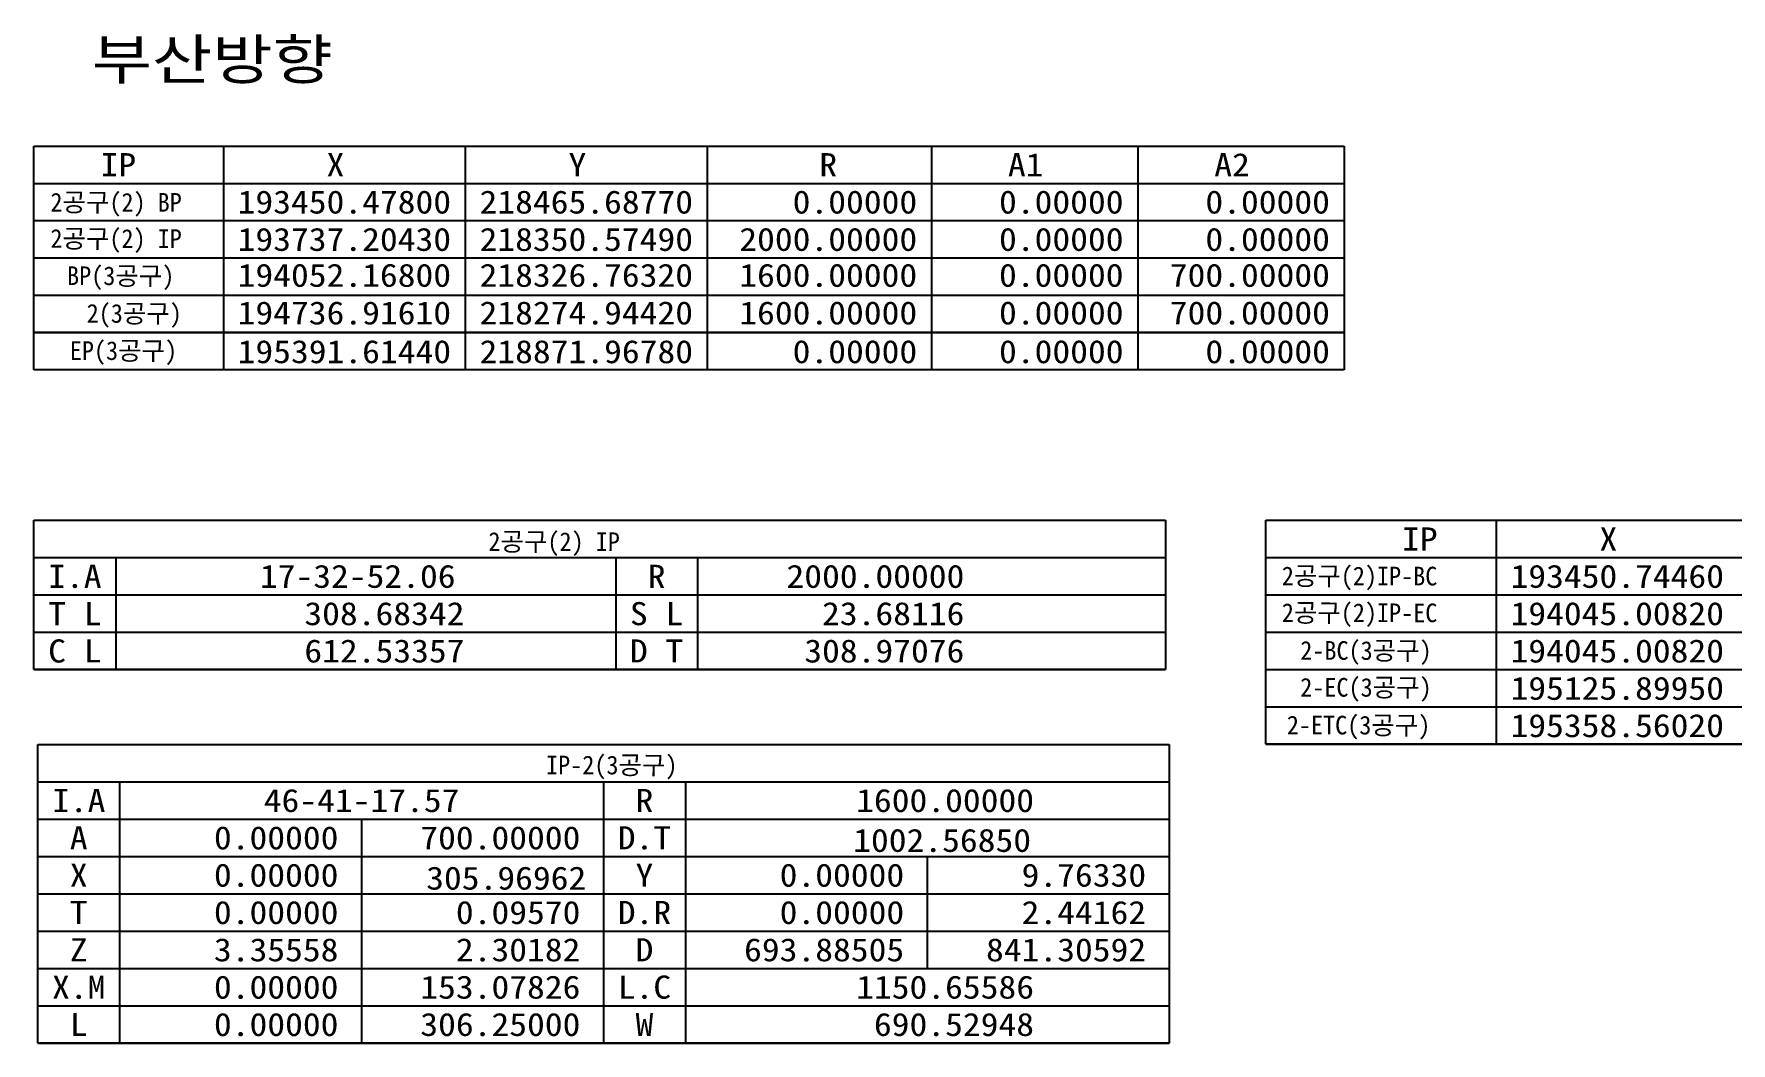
# Model space of a CAD drawing. Header units: feet. Extents: x 224529 to 228734, y 195072 to 198042.
# Drawn here: x 227037 to 227991, y 195793 to 196361 of the extents above; entities that cross this region are included whole.
import ezdxf
from ezdxf.enums import TextEntityAlignment as Align

# ---------------------------------------------------------------- set-up
doc = ezdxf.new("R2010")
doc.units = ezdxf.units.FT
doc.header["$LTSCALE"] = 10
doc.header["$MEASUREMENT"] = 0
for name, color, linetype in [('CA-TABL-LIN1', 4, 'CONTINUOUS'), ('CA-TABL-LIN2', 1, 'CONTINUOUS'), ('CA-TABL-TEX2', 3, 'CONTINUOUS'), ('CZ-TEX1', 6, 'CONTINUOUS')]:
    doc.layers.add(name, color=color, linetype=linetype)
doc.styles.add('GHG1', font='DotumChe.ttf')
doc.styles.add('GHS', font='DotumChe.ttf')
doc.styles.add('RP2', font='DotumChe.ttf')

msp = doc.modelspace()

# ---------------------------------------------------------------- linework, layer by layer
at = {"layer": 'CA-TABL-LIN1', "linetype": 'Continuous'}
for p, q in [((227036.95, 196171.85), (227036.95, 196297.85)), ((227036.95, 196297.85), (227773.43, 196297.85)), ((227773.43, 196297.85), (227773.43, 196171.85)), ((227773.43, 196171.85), (227036.95, 196171.85)), ((227036.95, 196003.28), (227036.95, 196087.28)), ((227036.95, 196087.28), (227672.95, 196087.28)), ((227672.95, 196087.28), (227672.95, 196003.28)), ((227729.35, 195961.28), (227729.35, 196087.28)), ((227729.35, 196087.28), (228130.95, 196087.28)), ((227036.95, 196003.28), (227672.95, 196003.28)), ((227672.95, 196003.28), (227036.95, 196003.28)), ((227039.12, 195793.16), (227039.12, 195961.16)), ((227039.12, 195961.16), (227675.12, 195961.16)), ((227675.12, 195961.16), (227675.12, 195793.16)), ((227729.35, 195961.28), (228130.95, 195961.28)), ((228130.95, 195961.28), (227729.35, 195961.28)), ((227675.12, 195793.16), (227039.12, 195793.16)), ((227039.12, 195793.16), (227675.12, 195793.16))]:
    msp.add_line(p, q, dxfattribs=at)
at = {"layer": 'CA-TABL-LIN2', "linetype": 'Continuous'}
for p, q in [((227143.43, 196297.85), (227143.43, 196171.85)), ((227279.43, 196297.85), (227279.43, 196171.85)), ((227415.43, 196297.85), (227415.43, 196171.85)), ((227541.43, 196297.85), (227541.43, 196171.85)), ((227657.43, 196297.85), (227657.43, 196171.85)), ((227036.95, 196276.85), (227773.43, 196276.85)), ((227036.95, 196255.85), (227773.43, 196255.85)), ((227036.95, 196234.85), (227773.43, 196234.85)), ((227036.95, 196213.85), (227773.43, 196213.85)), ((227036.95, 196192.85), (227773.43, 196192.85)), ((227773.43, 196192.85), (227036.95, 196192.85)), ((227858.95, 196087.28), (227858.95, 195961.28)), ((227036.95, 196066.28), (227672.95, 196066.28)), ((227082.95, 196066.28), (227082.95, 196003.28)), ((227363.95, 196066.28), (227363.95, 196003.28)), ((227409.95, 196066.28), (227409.95, 196003.28)), ((227729.35, 196066.28), (228130.95, 196066.28)), ((227036.95, 196045.28), (227672.95, 196045.28)), ((227729.35, 196045.28), (228130.95, 196045.28)), ((227036.95, 196024.28), (227672.95, 196024.28)), ((227729.35, 196024.28), (228130.95, 196024.28)), ((227729.35, 196003.28), (228130.95, 196003.28)), ((227729.35, 195982.28), (228130.95, 195982.28)), ((227039.12, 195940.16), (227675.12, 195940.16)), ((227085.12, 195940.16), (227085.12, 195793.16)), ((227357.12, 195940.16), (227357.12, 195793.16)), ((227403.12, 195940.16), (227403.12, 195793.16)), ((227039.12, 195919.16), (227675.12, 195919.16)), ((227221.12, 195919.16), (227221.12, 195793.16)), ((227039.12, 195898.16), (227675.12, 195898.16)), ((227539.12, 195898.16), (227539.12, 195835.16)), ((227039.12, 195877.16), (227675.12, 195877.16)), ((227039.12, 195856.16), (227675.12, 195856.16)), ((227039.12, 195835.16), (227675.12, 195835.16)), ((227039.12, 195814.16), (227675.12, 195814.16))]:
    msp.add_line(p, q, dxfattribs=at)

# ---------------------------------------------------------------- texts
at = {"layer": 'CA-TABL-TEX2', "style": 'RP2', "width": 1.128305}
for s, p, p2 in [('IP', (227074.38, 196280.85), (227094.38, 196280.85)), ('X', (227201.43, 196280.85), (227211.43, 196280.85)), ('Y', (227337.43, 196280.85), (227347.43, 196280.85)), ('R', (227478.43, 196280.85), (227488.43, 196280.85)), ('A1', (227584.43, 196280.85), (227604.43, 196280.85)), ('A2', (227700.43, 196280.85), (227720.43, 196280.85)), ('193450.47800', (227151.43, 196259.85), (227271.43, 196259.85)), ('218465.68770', (227287.43, 196259.85), (227407.43, 196259.85)), ('    0.00000', (227423.43, 196259.85), (227533.43, 196259.85)), ('   0.00000', (227549.43, 196259.85), (227649.43, 196259.85)), ('   0.00000', (227665.43, 196259.85), (227765.43, 196259.85)), ('193737.20430', (227151.43, 196238.85), (227271.43, 196238.85)), ('218350.57490', (227287.43, 196238.85), (227407.43, 196238.85)), (' 2000.00000', (227423.43, 196238.85), (227533.43, 196238.85)), ('   0.00000', (227549.43, 196238.85), (227649.43, 196238.85)), ('   0.00000', (227665.43, 196238.85), (227765.43, 196238.85)), ('194052.16800', (227151.43, 196218.64), (227271.43, 196218.64)), ('218326.76320', (227287.43, 196218.64), (227407.43, 196218.64)), (' 1600.00000', (227423.43, 196218.64), (227533.43, 196218.64)), ('   0.00000', (227549.43, 196218.64), (227649.43, 196218.64)), (' 700.00000', (227665.43, 196218.64), (227765.43, 196218.64)), ('194736.91610', (227151.43, 196197.46), (227271.43, 196197.46)), ('218274.94420', (227287.43, 196197.46), (227407.43, 196197.46)), (' 1600.00000', (227423.43, 196197.46), (227533.43, 196197.46)), ('   0.00000', (227549.43, 196197.46), (227649.43, 196197.46)), (' 700.00000', (227665.43, 196197.46), (227765.43, 196197.46)), ('195391.61440', (227151.43, 196175.67), (227271.43, 196175.67)), ('218871.96780', (227287.43, 196175.67), (227407.43, 196175.67)), ('    0.00000', (227423.43, 196175.67), (227533.43, 196175.67)), ('   0.00000', (227549.43, 196175.67), (227649.43, 196175.67)), ('   0.00000', (227665.43, 196175.67), (227765.43, 196175.67)), ('IP', (227805.95, 196070.28), (227825.95, 196070.28)), ('X', (227916.95, 196070.28), (227926.95, 196070.28)), ('I.A', (227044.95, 196049.28), (227074.95, 196049.28)), ('17-32-52.06', (227163.95, 196049.28), (227273.95, 196049.28)), ('17-32-52.06', (227163.95, 196049.28), (227273.95, 196049.28)), ('  2000.00000', (227439.95, 196049.28), (227559.95, 196049.28)), ('193450.74460', (227866.95, 196049.28), (227986.95, 196049.28)), ('T L', (227044.95, 196028.28), (227074.95, 196028.28)), ('   308.68342', (227158.95, 196028.28), (227278.95, 196028.28)), ('S L', (227371.95, 196028.28), (227401.95, 196028.28)), ('    23.68116', (227439.95, 196028.28), (227559.95, 196028.28)), ('194045.00820', (227866.95, 196028.28), (227986.95, 196028.28)), ('C L', (227044.95, 196007.28), (227074.95, 196007.28)), ('   612.53357', (227158.95, 196007.28), (227278.95, 196007.28)), ('D T', (227371.95, 196007.28), (227401.95, 196007.28)), ('   308.97076', (227439.95, 196007.28), (227559.95, 196007.28)), ('194045.00820', (227866.95, 196007.28), (227986.95, 196007.28)), ('195125.89950', (227866.95, 195986.28), (227986.95, 195986.28)), ('195358.56020', (227866.95, 195965.28), (227986.95, 195965.28)), ('I.A', (227047.12, 195923.16), (227077.12, 195923.16)), ('46-41-17.57', (227166.12, 195923.16), (227276.12, 195923.16)), ('R', (227375.12, 195923.16), (227385.12, 195923.16)), ('  1600.00000', (227479.12, 195923.16), (227599.12, 195923.16)), ('A', (227057.12, 195902.16), (227067.12, 195902.16)), ('     0.00000', (227088.12, 195902.16), (227208.12, 195902.16)), ('   700.00000', (227224.12, 195902.16), (227344.12, 195902.16)), ('D.T', (227365.12, 195902.16), (227395.12, 195902.16)), ('  1002.56850', (227477.45, 195900.73), (227597.45, 195900.73)), ('     0.00000', (227088.12, 195881.16), (227208.12, 195881.16)), ('  305.96962 ', (227237.42, 195879.5), (227357.42, 195879.5)), ('     0.00000', (227406.12, 195881.16), (227526.12, 195881.16)), ('     9.76330', (227542.12, 195881.16), (227662.12, 195881.16)), ('     0.00000', (227088.12, 195860.16), (227208.12, 195860.16)), ('     0.09570', (227224.12, 195860.16), (227344.12, 195860.16)), ('D.R', (227365.12, 195860.16), (227395.12, 195860.16)), ('     0.00000', (227406.12, 195860.16), (227526.12, 195860.16)), ('     2.44162', (227542.12, 195860.16), (227662.12, 195860.16)), ('Z', (227057.12, 195839.16), (227067.12, 195839.16)), ('     3.35558', (227088.12, 195839.16), (227208.12, 195839.16)), ('     2.30182', (227224.12, 195839.16), (227344.12, 195839.16)), ('D', (227375.12, 195839.16), (227385.12, 195839.16)), ('   693.88505', (227406.12, 195839.16), (227526.12, 195839.16)), ('   841.30592', (227542.12, 195839.16), (227662.12, 195839.16)), ('X.M', (227047.12, 195818.16), (227077.12, 195818.16)), ('     0.00000', (227088.12, 195818.16), (227208.12, 195818.16)), ('   153.07826', (227224.12, 195818.16), (227344.12, 195818.16)), ('L.C', (227365.12, 195818.16), (227395.12, 195818.16)), ('  1150.65586', (227479.12, 195818.16), (227599.12, 195818.16)), ('L', (227057.12, 195797.16), (227067.12, 195797.16)), ('     0.00000', (227088.12, 195797.16), (227208.12, 195797.16)), ('   306.25000', (227224.12, 195797.16), (227344.12, 195797.16)), ('W', (227375.12, 195797.16), (227385.12, 195797.16)), ('   690.52948', (227479.12, 195797.16), (227599.12, 195797.16))]:
    msp.add_text(s, height=13, dxfattribs=at).set_placement(p, p2, align=Align.FIT)
at = {"layer": 'CA-TABL-TEX2', "style": 'GHS'}
for s, p in [('2공구(2) BP', (227046.2, 196261)), ('2공구(2) IP', (227046.2, 196240.6)), ('BP(3공구)', (227055.55, 196219.64)), ('2(3공구)', (227066.57, 196198.46)), ('EP(3공구)', (227057.11, 196177.51)), ('2공구(2) IP', (227292.43, 196070.08)), ('2공구(2)IP-BC', (227738.38, 196050.77)), ('2공구(2)IP-EC', (227738.38, 196030.07)), ('2-BC(3공구)', (227748.75, 196008.83)), ('2-EC(3공구)', (227748.75, 195988.1)), ('2-ETC(3공구)', (227741.21, 195966.85)), ('IP-2(3공구)', (227324.81, 195944.41))]:
    msp.add_text(s, height=10.5, rotation=359.92125, dxfattribs=at).set_placement(p)
at = {"layer": 'CA-TABL-TEX2', "style": 'RP2', "width": 1.128305}
for s, p, p2 in [('R', (227381.95, 196049.28), (227391.95, 196049.28)), ('X', (227057.12, 195881.16), (227067.12, 195881.16)), ('Y', (227375.12, 195881.16), (227385.12, 195881.16)), ('T', (227057.12, 195860.16), (227067.12, 195860.16))]:
    msp.add_text(s, height=13, rotation=360, dxfattribs=at).set_placement(p, p2, align=Align.FIT)
at = {"layer": 'CZ-TEX1', "style": 'GHG1', "width": 1.2}
msp.add_text('부산방향', height=22.5, rotation=0.00005, dxfattribs=at).set_placement((227069.4, 196335.32))

doc.saveas('drawing.dxf')
